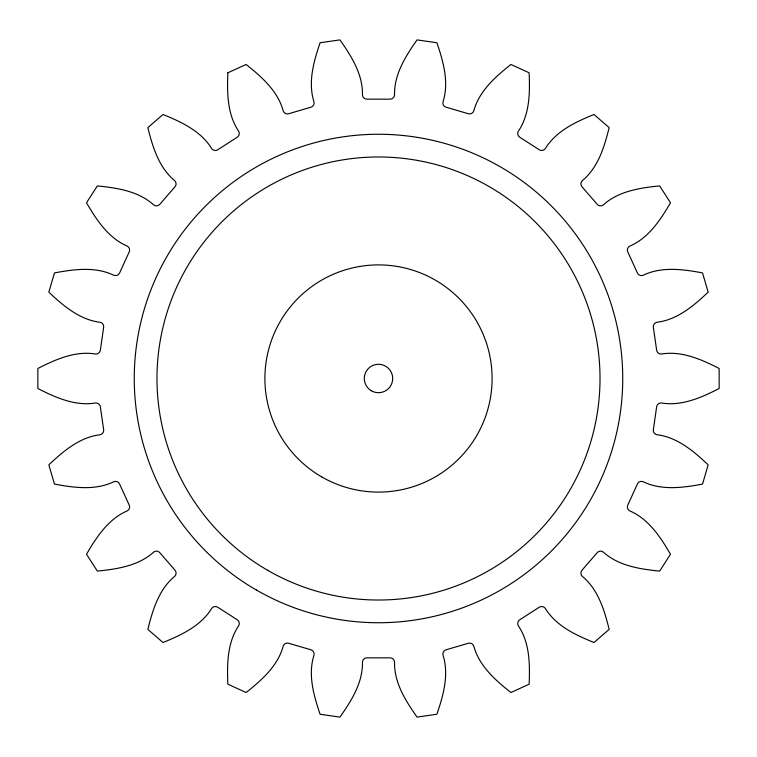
<?xml version="1.0" encoding="UTF-8"?>
<svg xmlns="http://www.w3.org/2000/svg" width="757" height="757" viewBox="0 0 757 757"><rect width="100%" height="100%" fill="white"/><g stroke="black" fill="none" stroke-linecap="round" stroke-linejoin="round"><path stroke-width="1.14" d="M227.866 72.795C227.034 92.619 227.157 114.212 238.692 131.302A4.457 4.457 0 0 1 237.007 137.377L217.94 149.631A4.457 4.457 0 0 1 211.714 148.637C200.965 131.046 181.377 121.962 163.001 114.487L147.842 127.621C152.63 146.877 158.828 167.552 174.716 180.696A4.457 4.457 0 0 1 174.81 187.007L159.964 204.135A4.457 4.457 0 0 1 153.709 204.939C138.436 191.086 117.089 187.897 97.35 185.9L86.506 202.762C96.527 219.89 108.298 237.991 127.242 246.12A4.457 4.457 0 0 1 129.106 252.147L119.691 272.766A4.457 4.457 0 0 1 113.919 275.302C95.363 266.313 73.978 269.265 54.476 272.908L48.827 292.145C63.257 305.752 79.655 319.804 100.123 322.274A4.457 4.457 0 0 1 103.614 327.526L100.388 349.961A4.457 4.457 0 0 1 95.562 354.021C75.227 350.623 55.535 359.48 37.85 368.479L37.85 388.521C55.535 397.52 75.227 406.377 95.562 402.979A4.457 4.457 0 0 1 100.388 407.039L103.614 429.474A4.457 4.457 0 0 1 100.123 434.726C79.655 437.196 63.257 451.248 48.827 464.855L54.476 484.092C73.978 487.735 95.363 490.687 113.919 481.698A4.457 4.457 0 0 1 119.691 484.234L129.106 504.853A4.457 4.457 0 0 1 127.242 510.88C108.298 519.009 96.527 537.11 86.506 554.238L97.35 571.1C117.089 569.103 138.436 565.914 153.709 552.061A4.457 4.457 0 0 1 159.964 552.865L174.81 569.993A4.457 4.457 0 0 1 174.716 576.304C158.828 589.448 152.63 610.123 147.842 629.379L163.001 642.513C181.377 635.038 200.965 625.954 211.714 608.363A4.457 4.457 0 0 1 217.94 607.369L237.007 619.623A4.457 4.457 0 0 1 238.692 625.698C227.157 642.788 227.034 664.381 227.866 684.205L246.11 692.532C261.638 680.183 277.876 665.952 283.232 646.043A4.457 4.457 0 0 1 288.928 643.336L310.673 649.724A4.457 4.457 0 0 1 314.004 655.079C307.749 674.724 313.71 695.475 320.097 714.258L339.94 717.106C351.362 700.887 362.934 682.653 362.461 662.044A4.457 4.457 0 0 1 367.164 657.842L389.836 657.842A4.457 4.457 0 0 1 394.539 662.044C394.066 682.653 405.638 700.887 417.06 717.106L436.903 714.258C443.29 695.475 449.251 674.724 442.996 655.079A4.457 4.457 0 0 1 446.327 649.724L468.072 643.336A4.457 4.457 0 0 1 473.768 646.043C479.124 665.952 495.362 680.183 510.89 692.532L529.134 684.205C529.966 664.381 529.843 642.788 518.308 625.698A4.457 4.457 0 0 1 519.993 619.623L539.06 607.369A4.457 4.457 0 0 1 545.286 608.363C556.035 625.954 575.623 635.038 593.999 642.513L609.158 629.379C604.37 610.123 598.172 589.448 582.284 576.304A4.457 4.457 0 0 1 582.19 569.993L597.036 552.865A4.457 4.457 0 0 1 603.291 552.061C618.564 565.914 639.911 569.103 659.65 571.1L670.494 554.238C660.473 537.11 648.702 519.009 629.758 510.88A4.457 4.457 0 0 1 627.894 504.853L637.309 484.234A4.457 4.457 0 0 1 643.081 481.698C661.637 490.687 683.022 487.735 702.524 484.092L708.173 464.855C693.743 451.248 677.345 437.196 656.877 434.726A4.457 4.457 0 0 1 653.386 429.474L656.612 407.039A4.457 4.457 0 0 1 661.438 402.979C681.773 406.377 701.465 397.52 719.15 388.521L719.15 368.479C701.465 359.48 681.773 350.623 661.438 354.021A4.457 4.457 0 0 1 656.612 349.961L653.386 327.526A4.457 4.457 0 0 1 656.877 322.274C677.345 319.804 693.743 305.752 708.173 292.145L702.524 272.908C683.022 269.265 661.637 266.313 643.081 275.302A4.457 4.457 0 0 1 637.309 272.766L627.894 252.147A4.457 4.457 0 0 1 629.758 246.12C648.702 237.991 660.473 219.89 670.494 202.762L659.65 185.9C639.911 187.897 618.564 191.086 603.291 204.939A4.457 4.457 0 0 1 597.036 204.135L582.19 187.007A4.457 4.457 0 0 1 582.284 180.696C598.172 167.552 604.37 146.877 609.158 127.621L593.999 114.487C575.623 121.962 556.035 131.046 545.286 148.637A4.457 4.457 0 0 1 539.06 149.631L519.993 137.377A4.457 4.457 0 0 1 518.308 131.302C529.843 114.212 529.966 92.619 529.134 72.795L510.89 64.468C495.362 76.817 479.124 91.048 473.768 110.957A4.457 4.457 0 0 1 468.072 113.664L446.327 107.276A4.457 4.457 0 0 1 442.996 101.921C449.251 82.276 443.29 61.525 436.903 42.742L417.06 39.894C405.638 56.113 394.066 74.347 394.539 94.956A4.457 4.457 0 0 1 389.836 99.158L367.164 99.158A4.457 4.457 0 0 1 362.461 94.956C362.934 74.347 351.362 56.113 339.94 39.894L320.097 42.742C313.71 61.525 307.749 82.276 314.004 101.921A4.457 4.457 0 0 1 310.673 107.276L288.928 113.664A4.457 4.457 0 0 1 283.232 110.957C277.876 91.048 261.638 76.817 246.11 64.468L227.866 72.795M371.403 390.801A14.203 14.203 0 0 0 392.703 378.5A14.203 14.203 0 0 0 371.403 366.199A14.203 14.203 0 0 0 371.403 390.801M256.377 590.015A244.237 244.237 0 0 0 622.737 378.5A244.237 244.237 0 0 0 256.377 166.985A244.237 244.237 0 0 0 256.377 590.015M267.741 570.343A221.517 221.517 0 0 0 600.017 378.5A221.517 221.517 0 0 0 267.741 186.657A221.517 221.517 0 0 0 267.741 570.343M321.697 476.882A113.597 113.597 0 0 0 492.097 378.5A113.597 113.597 0 0 0 321.697 280.118A113.597 113.597 0 0 0 321.697 476.882"/></g></svg>
